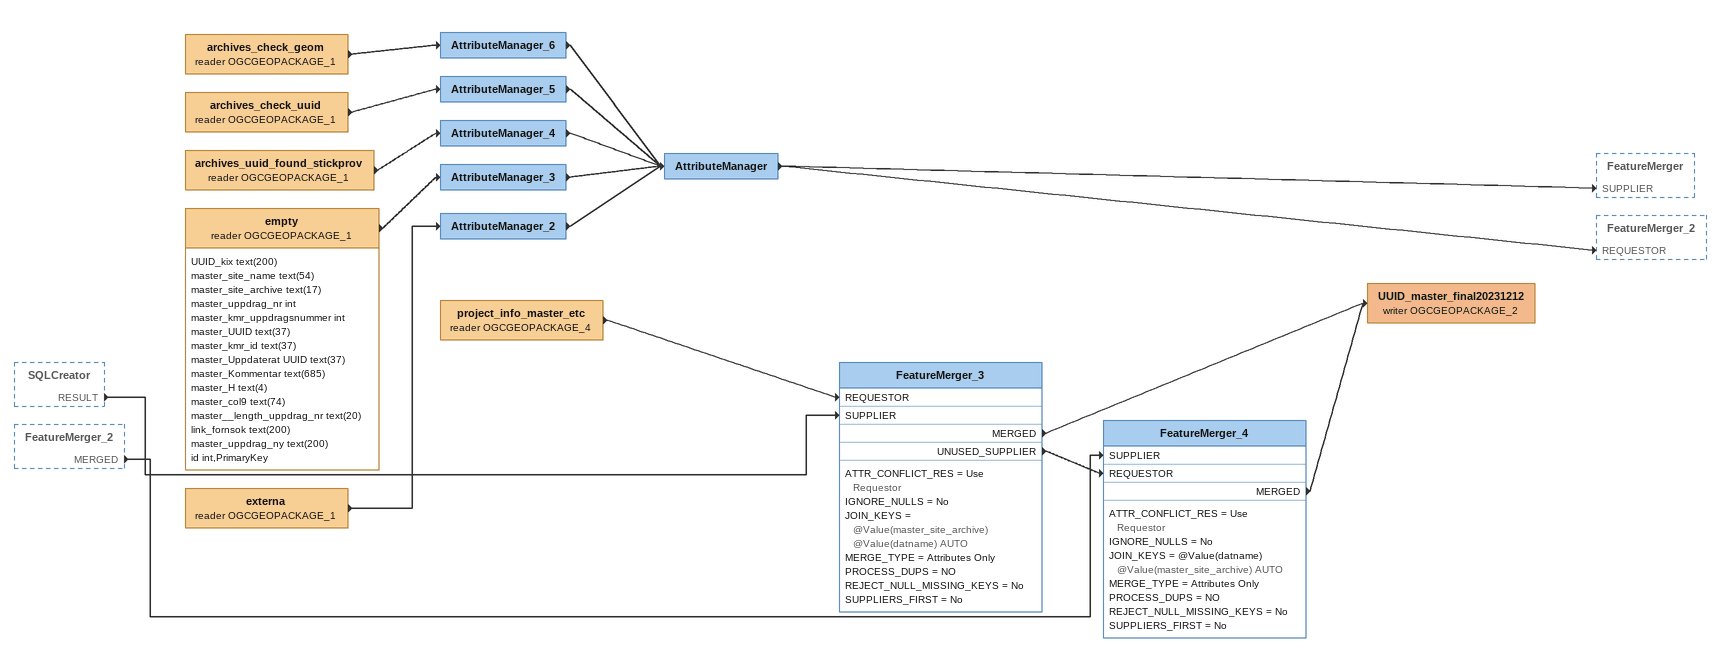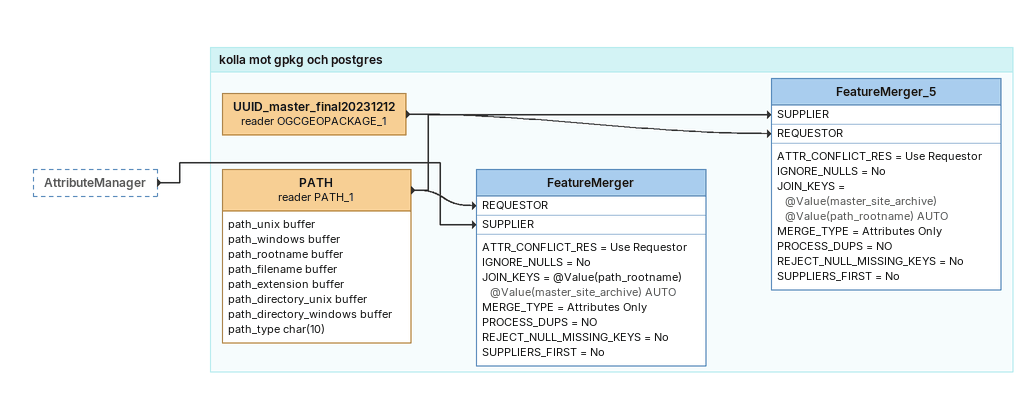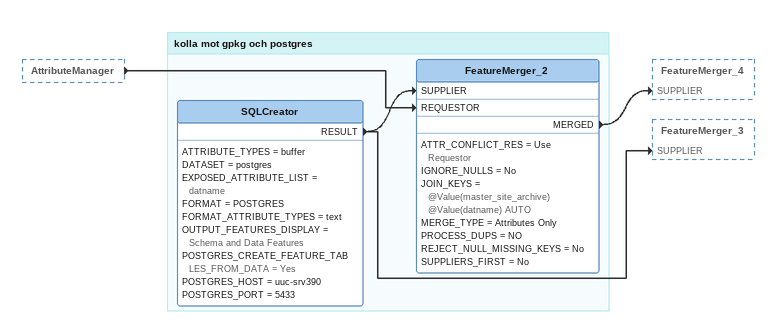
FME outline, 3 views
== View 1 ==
SQLCreator [outside]
    RESULT -> FeatureMerger_3 [SUPPLIER]
FeatureMerger_2 [outside]
    MERGED -> FeatureMerger_4 [SUPPLIER]
archives_check_geom (reader OGCGEOPACKAGE_1)
    -> AttributeManager_6
AttributeManager_6
    -> AttributeManager
archives_check_uuid (reader OGCGEOPACKAGE_1)
    -> AttributeManager_5
AttributeManager_5
    -> AttributeManager
archives_uuid_found_stickprov (reader OGCGEOPACKAGE_1)
    -> AttributeManager_4
AttributeManager_4
    -> AttributeManager
empty (reader OGCGEOPACKAGE_1)
    attributes: UUID_kix text(200), master_site_name text(54), master_site_archive text(17), master_uppdrag_nr int, master_kmr_uppdragsnummer int, master_UUID text(37), master_kmr_id text(37), master_Uppdaterat UUID text(37), master_Kommentar text(685), master_H text(4), master_col9 text(74), master__length_uppdrag_nr text(20), link_fornsok text(200), master_uppdrag_ny text(200), id int,PrimaryKey
    -> AttributeManager_3
AttributeManager_3
    -> AttributeManager
externa (reader OGCGEOPACKAGE_1)
    -> AttributeManager_2
AttributeManager_2
    -> AttributeManager
AttributeManager
    -> FeatureMerger [SUPPLIER]
    -> FeatureMerger_2 [REQUESTOR]
project_info_master_etc (reader OGCGEOPACKAGE_4)
    -> FeatureMerger_3 [REQUESTOR]
FeatureMerger_3
    ATTR_CONFLICT_RES = Use Requestor
    IGNORE_NULLS = No
    JOIN_KEYS = @Value(master_site_archive) @Value(datname) AUTO
    MERGE_TYPE = Attributes Only
    PROCESS_DUPS = NO
    REJECT_NULL_MISSING_KEYS = No
    SUPPLIERS_FIRST = No
    MERGED -> UUID_master_final20231212 (writer OGCGEOPACKAGE_2)
    UNUSED_SUPPLIER -> FeatureMerger_4 [REQUESTOR]
FeatureMerger_4
    ATTR_CONFLICT_RES = Use Requestor
    IGNORE_NULLS = No
    JOIN_KEYS = @Value(datname) @Value(master_site_archive) AUTO
    MERGE_TYPE = Attributes Only
    PROCESS_DUPS = NO
    REJECT_NULL_MISSING_KEYS = No
    SUPPLIERS_FIRST = No
    MERGED -> UUID_master_final20231212 (writer OGCGEOPACKAGE_2)
UUID_master_final20231212 (writer OGCGEOPACKAGE_2)

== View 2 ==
AttributeManager [outside]
    -> FeatureMerger [SUPPLIER]

Bookmark: kolla mot gpkg och postgres
UUID_master_final20231212 (reader OGCGEOPACKAGE_1)
    -> FeatureMerger_5 [REQUESTOR]
PATH (reader PATH_1)
    attributes: path_unix buffer, path_windows buffer, path_rootname buffer, path_filename buffer, path_extension buffer, path_directory_unix buffer, path_directory_windows buffer, path_type char(10)
    -> FeatureMerger [REQUESTOR]
    -> FeatureMerger_5 [SUPPLIER]
FeatureMerger_5
    ATTR_CONFLICT_RES = Use Requestor
    IGNORE_NULLS = No
    JOIN_KEYS = @Value(master_site_archive) @Value(path_rootname) AUTO
    MERGE_TYPE = Attributes Only
    PROCESS_DUPS = NO
    REJECT_NULL_MISSING_KEYS = No
    SUPPLIERS_FIRST = No
FeatureMerger
    ATTR_CONFLICT_RES = Use Requestor
    IGNORE_NULLS = No
    JOIN_KEYS = @Value(path_rootname) @Value(master_site_archive) AUTO
    MERGE_TYPE = Attributes Only
    PROCESS_DUPS = NO
    REJECT_NULL_MISSING_KEYS = No
    SUPPLIERS_FIRST = No

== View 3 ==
AttributeManager [outside]
    -> FeatureMerger_2 [REQUESTOR]

Bookmark: kolla mot gpkg och postgres
SQLCreator
    ATTRIBUTE_TYPES = buffer
    DATASET = postgres
    EXPOSED_ATTRIBUTE_LIST = datname
    FORMAT = POSTGRES
    FORMAT_ATTRIBUTE_TYPES = text
    OUTPUT_FEATURES_DISPLAY = Schema and Data Features
    POSTGRES_CREATE_FEATURE_TABLES_FROM_DATA = Yes
    POSTGRES_HOST = uuc-srv390
    POSTGRES_PORT = 5433
    RESULT -> FeatureMerger_2 [SUPPLIER]
    RESULT -> FeatureMerger_3 [SUPPLIER]
FeatureMerger_2
    ATTR_CONFLICT_RES = Use Requestor
    IGNORE_NULLS = No
    JOIN_KEYS = @Value(master_site_archive) @Value(datname) AUTO
    MERGE_TYPE = Attributes Only
    PROCESS_DUPS = NO
    REJECT_NULL_MISSING_KEYS = No
    SUPPLIERS_FIRST = No
    MERGED -> FeatureMerger_4 [SUPPLIER]
